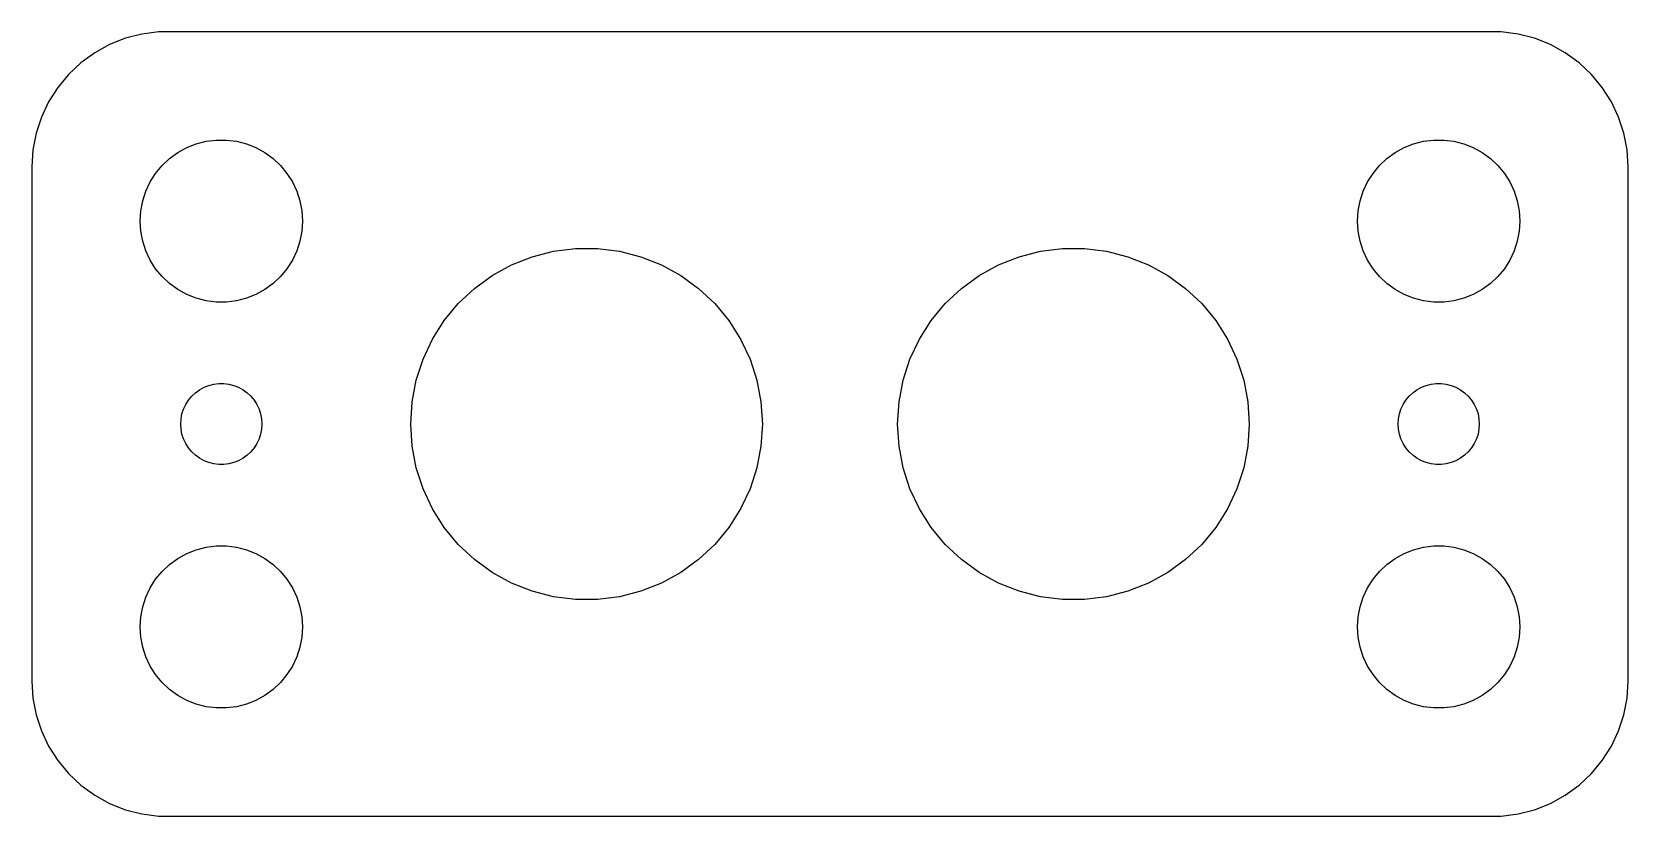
# Model space of a CAD drawing. Header units: metres. Extents: x -29.5 to 29.5, y -14.5 to 14.5.
import ezdxf

# ---------------------------------------------------------------- set-up
doc = ezdxf.new("R2010")
doc.units = ezdxf.units.M

msp = doc.modelspace()

# ---------------------------------------------------------------- linework, layer by layer
for p, q in [((-26.0451, 14.2553), (-26.6289, 14.0241)), ((-25.4369, 14.4114), (-26.0451, 14.2553)), ((-24.8139, 14.4901), (-25.4369, 14.4114)), ((24.8139, 14.4901), (-24.8139, 14.4901)), ((25.4369, 14.4114), (24.8139, 14.4901)), ((26.0451, 14.2553), (25.4369, 14.4114)), ((26.6289, 14.0241), (26.0451, 14.2553)), ((-27.1791, 13.7216), (-27.6871, 13.3526)), ((-26.6289, 14.0241), (-27.1791, 13.7216)), ((27.1791, 13.7216), (26.6289, 14.0241)), ((27.6871, 13.3526), (27.1791, 13.7216)), ((-27.6871, 13.3526), (-28.1448, 12.9227)), ((28.1448, 12.9227), (27.6871, 13.3526)), ((-28.5451, 12.4389), (-28.8815, 11.9088)), ((-28.1448, 12.9227), (-28.5451, 12.4389)), ((28.5451, 12.4389), (28.1448, 12.9227)), ((28.8815, 11.9088), (28.5451, 12.4389)), ((-28.8815, 11.9088), (-29.1489, 11.3406)), ((29.1489, 11.3406), (28.8815, 11.9088)), ((-29.1489, 11.3406), (-29.3429, 10.7434)), ((29.3429, 10.7434), (29.1489, 11.3406)), ((-29.3429, 10.7434), (-29.4606, 10.1267)), ((29.4606, 10.1267), (29.3429, 10.7434)), ((-29.4606, 10.1267), (-29.5, 9.5)), ((-24.4123, 9.81154), (-24.1075, 10.033)), ((-24.1075, 10.033), (-23.7773, 10.2145)), ((-23.7773, 10.2145), (-23.427, 10.3532)), ((-23.427, 10.3532), (-23.0621, 10.4469)), ((-23.0621, 10.4469), (-22.6884, 10.4941)), ((-22.6884, 10.4941), (-22.3116, 10.4941)), ((-22.3116, 10.4941), (-21.9379, 10.4469)), ((-21.9379, 10.4469), (-21.5729, 10.3532)), ((-21.5729, 10.3532), (-21.2227, 10.2145)), ((-21.2227, 10.2145), (-20.8925, 10.033)), ((-20.8925, 10.033), (-20.5877, 9.81154)), ((20.5877, 9.81154), (20.8925, 10.033)), ((20.8925, 10.033), (21.2227, 10.2145)), ((21.2227, 10.2145), (21.5729, 10.3532)), ((21.5729, 10.3532), (21.9379, 10.4469)), ((21.9379, 10.4469), (22.3116, 10.4941)), ((22.3116, 10.4941), (22.6884, 10.4941)), ((22.6884, 10.4941), (23.0621, 10.4469)), ((23.0621, 10.4469), (23.427, 10.3532)), ((23.427, 10.3532), (23.7773, 10.2145)), ((23.7773, 10.2145), (24.1075, 10.033)), ((24.1075, 10.033), (24.4123, 9.81154)), ((29.5, 9.5), (29.4606, 10.1267)), ((-29.5, 9.5), (-29.5, -9.5)), ((-24.927, 9.26335), (-24.6869, 9.55363)), ((-24.6869, 9.55363), (-24.4123, 9.81154)), ((-20.5877, 9.81154), (-20.3131, 9.55363)), ((-20.3131, 9.55363), (-20.0729, 9.26335)), ((20.0729, 9.26335), (20.3131, 9.55363)), ((20.3131, 9.55363), (20.5877, 9.81154)), ((24.4123, 9.81154), (24.6869, 9.55363)), ((24.6869, 9.55363), (24.927, 9.26335)), ((29.5, -9.5), (29.5, 9.5)), ((-25.2893, 8.60437), (-25.1289, 8.94525)), ((-25.1289, 8.94525), (-24.927, 9.26335)), ((-20.0729, 9.26335), (-19.8711, 8.94525)), ((-19.8711, 8.94525), (-19.7107, 8.60437)), ((19.7107, 8.60437), (19.8711, 8.94525)), ((19.8711, 8.94525), (20.0729, 9.26335)), ((24.927, 9.26335), (25.1289, 8.94525)), ((25.1289, 8.94525), (25.2893, 8.60437)), ((-25.4057, 8.24606), (-25.2893, 8.60437)), ((-19.7107, 8.60437), (-19.5942, 8.24606)), ((19.5942, 8.24606), (19.7107, 8.60437)), ((25.2893, 8.60437), (25.4057, 8.24606)), ((-25.5, 7.5), (-25.4763, 7.87599)), ((-25.4763, 7.87599), (-25.4057, 8.24606)), ((-19.5942, 8.24606), (-19.5237, 7.87599)), ((-19.5237, 7.87599), (-19.5, 7.5)), ((19.5, 7.5), (19.5237, 7.87599)), ((19.5237, 7.87599), (19.5942, 8.24606)), ((25.4057, 8.24606), (25.4763, 7.87599)), ((25.4763, 7.87599), (25.5, 7.5)), ((-25.4763, 7.12399), (-25.5, 7.5)), ((-25.4057, 6.75392), (-25.4763, 7.12399)), ((-19.5237, 7.12399), (-19.5942, 6.75392)), ((-19.5, 7.5), (-19.5237, 7.12399)), ((19.5237, 7.12399), (19.5, 7.5)), ((19.5942, 6.75392), (19.5237, 7.12399)), ((25.4763, 7.12399), (25.4057, 6.75392)), ((25.5, 7.5), (25.4763, 7.12399)), ((-25.2893, 6.39561), (-25.4057, 6.75392)), ((-19.5942, 6.75392), (-19.7107, 6.39561)), ((19.7107, 6.39561), (19.5942, 6.75392)), ((25.4057, 6.75392), (25.2893, 6.39561)), ((-25.1289, 6.05473), (-25.2893, 6.39561)), ((-24.927, 5.73663), (-25.1289, 6.05473)), ((-19.8711, 6.05473), (-20.0729, 5.73663)), ((-19.7107, 6.39561), (-19.8711, 6.05473)), ((-11.7676, 5.88136), (-11.0086, 6.18185)), ((-11.0086, 6.18185), (-10.218, 6.38486)), ((-10.218, 6.38486), (-9.40813, 6.48717)), ((-9.40813, 6.48717), (-8.59186, 6.48717)), ((-8.59186, 6.48717), (-7.78201, 6.38486)), ((-7.78201, 6.38486), (-6.99138, 6.18185)), ((-6.99138, 6.18185), (-6.23242, 5.88136)), ((6.23242, 5.88136), (6.99138, 6.18185)), ((6.99138, 6.18185), (7.78201, 6.38486)), ((7.78201, 6.38486), (8.59186, 6.48717)), ((8.59186, 6.48717), (9.40813, 6.48717)), ((9.40813, 6.48717), (10.218, 6.38486)), ((10.218, 6.38486), (11.0086, 6.18185)), ((11.0086, 6.18185), (11.7676, 5.88136)), ((19.8711, 6.05473), (19.7107, 6.39561)), ((20.0729, 5.73663), (19.8711, 6.05473)), ((25.1289, 6.05473), (24.927, 5.73663)), ((25.2893, 6.39561), (25.1289, 6.05473)), ((-24.6869, 5.44635), (-24.927, 5.73663)), ((-24.4123, 5.18845), (-24.6869, 5.44635)), ((-20.3131, 5.44635), (-20.5877, 5.18845)), ((-20.0729, 5.73663), (-20.3131, 5.44635)), ((-13.1432, 5.00833), (-12.4829, 5.48813)), ((-12.4829, 5.48813), (-11.7676, 5.88136)), ((-6.23242, 5.88136), (-5.51712, 5.48813)), ((-5.51712, 5.48813), (-4.85674, 5.00833)), ((4.85674, 5.00833), (5.51712, 5.48813)), ((5.51712, 5.48813), (6.23242, 5.88136)), ((11.7676, 5.88136), (12.4829, 5.48813)), ((12.4829, 5.48813), (13.1432, 5.00833)), ((20.3131, 5.44635), (20.0729, 5.73663)), ((20.5877, 5.18845), (20.3131, 5.44635)), ((24.6869, 5.44635), (24.4123, 5.18845)), ((24.927, 5.73663), (24.6869, 5.44635)), ((-24.1075, 4.96701), (-24.4123, 5.18845)), ((-23.7773, 4.78551), (-24.1075, 4.96701)), ((-23.427, 4.64682), (-23.7773, 4.78551)), ((-21.2227, 4.78551), (-21.5729, 4.64682)), ((-20.8925, 4.96701), (-21.2227, 4.78551)), ((-20.5877, 5.18845), (-20.8925, 4.96701)), ((-13.7383, 4.44955), (-13.1432, 5.00833)), ((-4.85674, 5.00833), (-4.2617, 4.44955)), ((4.2617, 4.44955), (4.85674, 5.00833)), ((13.1432, 5.00833), (13.7383, 4.44955)), ((20.8925, 4.96701), (20.5877, 5.18845)), ((21.2227, 4.78551), (20.8925, 4.96701)), ((21.5729, 4.64682), (21.2227, 4.78551)), ((23.7773, 4.78551), (23.427, 4.64682)), ((24.1075, 4.96701), (23.7773, 4.78551)), ((24.4123, 5.18845), (24.1075, 4.96701)), ((-23.0621, 4.55313), (-23.427, 4.64682)), ((-22.6884, 4.50591), (-23.0621, 4.55313)), ((-22.3116, 4.50591), (-22.6884, 4.50591)), ((-21.9379, 4.55313), (-22.3116, 4.50591)), ((-21.5729, 4.64682), (-21.9379, 4.55313)), ((-14.2586, 3.8206), (-13.7383, 4.44955)), ((-4.2617, 4.44955), (-3.74138, 3.8206)), ((3.74138, 3.8206), (4.2617, 4.44955)), ((13.7383, 4.44955), (14.2586, 3.8206)), ((21.9379, 4.55313), (21.5729, 4.64682)), ((22.3116, 4.50591), (21.9379, 4.55313)), ((22.6884, 4.50591), (22.3116, 4.50591)), ((23.0621, 4.55313), (22.6884, 4.50591)), ((23.427, 4.64682), (23.0621, 4.55313)), ((-14.696, 3.13139), (-14.2586, 3.8206)), ((-3.74138, 3.8206), (-3.304, 3.13139)), ((3.304, 3.13139), (3.74138, 3.8206)), ((14.2586, 3.8206), (14.696, 3.13139)), ((-15.0435, 2.39281), (-14.696, 3.13139)), ((-3.304, 3.13139), (-2.95645, 2.39281)), ((2.95645, 2.39281), (3.304, 3.13139)), ((14.696, 3.13139), (15.0435, 2.39281)), ((-15.2958, 1.61647), (-15.0435, 2.39281)), ((-2.95645, 2.39281), (-2.70421, 1.61647)), ((2.70421, 1.61647), (2.95645, 2.39281)), ((15.0435, 2.39281), (15.2958, 1.61647)), ((-23.4561, 1.15576), (-23.3037, 1.26648)), ((-23.3037, 1.26648), (-23.1387, 1.35724)), ((-23.1387, 1.35724), (-22.9635, 1.42657)), ((-22.9635, 1.42657), (-22.7811, 1.47342)), ((-22.7811, 1.47342), (-22.5942, 1.49704)), ((-22.5942, 1.49704), (-22.4058, 1.49704)), ((-22.4058, 1.49704), (-22.2189, 1.47342)), ((-22.2189, 1.47342), (-22.0365, 1.42657)), ((-22.0365, 1.42657), (-21.8613, 1.35724)), ((-21.8613, 1.35724), (-21.6963, 1.26648)), ((-21.6963, 1.26648), (-21.5439, 1.15576)), ((-15.4487, 0.814651), (-15.2958, 1.61647)), ((-2.70421, 1.61647), (-2.55125, 0.814651)), ((2.55125, 0.814651), (2.70421, 1.61647)), ((15.2958, 1.61647), (15.4487, 0.814651)), ((21.5439, 1.15576), (21.6963, 1.26648)), ((21.6963, 1.26648), (21.8613, 1.35724)), ((21.8613, 1.35724), (22.0365, 1.42657)), ((22.0365, 1.42657), (22.2189, 1.47342)), ((22.2189, 1.47342), (22.4058, 1.49704)), ((22.4058, 1.49704), (22.5942, 1.49704)), ((22.5942, 1.49704), (22.7811, 1.47342)), ((22.7811, 1.47342), (22.9635, 1.42657)), ((22.9635, 1.42657), (23.1387, 1.35724)), ((23.1387, 1.35724), (23.3037, 1.26648)), ((23.3037, 1.26648), (23.4561, 1.15576)), ((-23.8947, 0.552185), (-23.8145, 0.722626)), ((-23.8145, 0.722626), (-23.7135, 0.881668)), ((-23.7135, 0.881668), (-23.5934, 1.02681)), ((-23.5934, 1.02681), (-23.4561, 1.15576)), ((-21.5439, 1.15576), (-21.4065, 1.02681)), ((-21.4065, 1.02681), (-21.2865, 0.881668)), ((-21.2865, 0.881668), (-21.1855, 0.722626)), ((-21.1855, 0.722626), (-21.1053, 0.552185)), ((-15.5, 0), (-15.4487, 0.814651)), ((-2.55125, 0.814651), (-2.5, 0)), ((2.5, 0), (2.55125, 0.814651)), ((15.4487, 0.814651), (15.5, 0)), ((21.1053, 0.552185), (21.1855, 0.722626)), ((21.1855, 0.722626), (21.2865, 0.881668)), ((21.2865, 0.881668), (21.4065, 1.02681)), ((21.4065, 1.02681), (21.5439, 1.15576)), ((23.4561, 1.15576), (23.5934, 1.02681)), ((23.5934, 1.02681), (23.7135, 0.881668)), ((23.7135, 0.881668), (23.8145, 0.722626)), ((23.8145, 0.722626), (23.8947, 0.552185)), ((-24, 0), (-23.9882, 0.187988)), ((-23.9882, -0.187988), (-24, 0)), ((-23.9882, 0.187988), (-23.9529, 0.373032)), ((-23.9529, 0.373032), (-23.8947, 0.552185)), ((-21.1053, 0.552185), (-21.0471, 0.373032)), ((-21.0471, 0.373032), (-21.0118, 0.187988)), ((-21.0118, 0.187988), (-21, 0)), ((-21, 0), (-21.0118, -0.187988)), ((-15.4487, -0.814651), (-15.5, 0)), ((-2.5, 0), (-2.55125, -0.814651)), ((2.55125, -0.814651), (2.5, 0)), ((15.5, 0), (15.4487, -0.814651)), ((21, 0), (21.0118, 0.187988)), ((21.0118, -0.187988), (21, 0)), ((21.0118, 0.187988), (21.0471, 0.373032)), ((21.0471, 0.373032), (21.1053, 0.552185)), ((23.8947, 0.552185), (23.9529, 0.373032)), ((23.9529, 0.373032), (23.9882, 0.187988)), ((23.9882, 0.187988), (24, 0)), ((24, 0), (23.9882, -0.187988)), ((-23.9529, -0.373032), (-23.9882, -0.187988)), ((-23.8947, -0.552185), (-23.9529, -0.373032)), ((-23.8145, -0.722626), (-23.8947, -0.552185)), ((-21.1053, -0.552185), (-21.1855, -0.722626)), ((-21.0471, -0.373032), (-21.1053, -0.552185)), ((-21.0118, -0.187988), (-21.0471, -0.373032)), ((21.0471, -0.373032), (21.0118, -0.187988)), ((21.1053, -0.552185), (21.0471, -0.373032)), ((21.1855, -0.722626), (21.1053, -0.552185)), ((23.8947, -0.552185), (23.8145, -0.722626)), ((23.9529, -0.373032), (23.8947, -0.552185)), ((23.9882, -0.187988), (23.9529, -0.373032)), ((-23.7135, -0.881668), (-23.8145, -0.722626)), ((-23.5934, -1.02681), (-23.7135, -0.881668)), ((-23.4561, -1.15576), (-23.5934, -1.02681)), ((-23.3037, -1.26648), (-23.4561, -1.15576)), ((-21.5439, -1.15576), (-21.6963, -1.26648)), ((-21.4065, -1.02681), (-21.5439, -1.15576)), ((-21.2865, -0.881668), (-21.4065, -1.02681)), ((-21.1855, -0.722626), (-21.2865, -0.881668)), ((-15.2958, -1.61647), (-15.4487, -0.814651)), ((-2.55125, -0.814651), (-2.70421, -1.61647)), ((2.70421, -1.61647), (2.55125, -0.814651)), ((15.4487, -0.814651), (15.2958, -1.61647)), ((21.2865, -0.881668), (21.1855, -0.722626)), ((21.4065, -1.02681), (21.2865, -0.881668)), ((21.5439, -1.15576), (21.4065, -1.02681)), ((21.6963, -1.26648), (21.5439, -1.15576)), ((23.4561, -1.15576), (23.3037, -1.26648)), ((23.5934, -1.02681), (23.4561, -1.15576)), ((23.7135, -0.881668), (23.5934, -1.02681)), ((23.8145, -0.722626), (23.7135, -0.881668)), ((-23.1387, -1.35724), (-23.3037, -1.26648)), ((-22.9635, -1.42657), (-23.1387, -1.35724)), ((-22.7811, -1.47342), (-22.9635, -1.42657)), ((-22.5942, -1.49704), (-22.7811, -1.47342)), ((-22.4058, -1.49704), (-22.5942, -1.49704)), ((-22.2189, -1.47342), (-22.4058, -1.49704)), ((-22.0365, -1.42657), (-22.2189, -1.47342)), ((-21.8613, -1.35724), (-22.0365, -1.42657)), ((-21.6963, -1.26648), (-21.8613, -1.35724)), ((-15.0435, -2.39281), (-15.2958, -1.61647)), ((-2.70421, -1.61647), (-2.95645, -2.39281)), ((2.95645, -2.39281), (2.70421, -1.61647)), ((15.2958, -1.61647), (15.0435, -2.39281)), ((21.8613, -1.35724), (21.6963, -1.26648)), ((22.0365, -1.42657), (21.8613, -1.35724)), ((22.2189, -1.47342), (22.0365, -1.42657)), ((22.4058, -1.49704), (22.2189, -1.47342)), ((22.5942, -1.49704), (22.4058, -1.49704)), ((22.7811, -1.47342), (22.5942, -1.49704)), ((22.9635, -1.42657), (22.7811, -1.47342)), ((23.1387, -1.35724), (22.9635, -1.42657)), ((23.3037, -1.26648), (23.1387, -1.35724)), ((-14.696, -3.13139), (-15.0435, -2.39281)), ((-2.95645, -2.39281), (-3.304, -3.13139)), ((3.304, -3.13139), (2.95645, -2.39281)), ((15.0435, -2.39281), (14.696, -3.13139)), ((-14.2586, -3.8206), (-14.696, -3.13139)), ((-3.304, -3.13139), (-3.74138, -3.8206)), ((3.74138, -3.8206), (3.304, -3.13139)), ((14.696, -3.13139), (14.2586, -3.8206)), ((-13.7383, -4.44955), (-14.2586, -3.8206)), ((-3.74138, -3.8206), (-4.2617, -4.44955)), ((4.2617, -4.44955), (3.74138, -3.8206)), ((14.2586, -3.8206), (13.7383, -4.44955)), ((-23.7773, -4.78551), (-23.427, -4.64682)), ((-23.427, -4.64682), (-23.0621, -4.55313)), ((-23.0621, -4.55313), (-22.6884, -4.50591)), ((-22.6884, -4.50591), (-22.3116, -4.50591)), ((-22.3116, -4.50591), (-21.9379, -4.55313)), ((-21.9379, -4.55313), (-21.5729, -4.64682)), ((-21.5729, -4.64682), (-21.2227, -4.78551)), ((-13.1432, -5.00833), (-13.7383, -4.44955)), ((-4.2617, -4.44955), (-4.85674, -5.00833)), ((4.85674, -5.00833), (4.2617, -4.44955)), ((13.7383, -4.44955), (13.1432, -5.00833)), ((21.2227, -4.78551), (21.5729, -4.64682)), ((21.5729, -4.64682), (21.9379, -4.55313)), ((21.9379, -4.55313), (22.3116, -4.50591)), ((22.3116, -4.50591), (22.6884, -4.50591)), ((22.6884, -4.50591), (23.0621, -4.55313)), ((23.0621, -4.55313), (23.427, -4.64682)), ((23.427, -4.64682), (23.7773, -4.78551)), ((-24.6869, -5.44635), (-24.4123, -5.18845)), ((-24.4123, -5.18845), (-24.1075, -4.96701)), ((-24.1075, -4.96701), (-23.7773, -4.78551)), ((-21.2227, -4.78551), (-20.8925, -4.96701)), ((-20.8925, -4.96701), (-20.5877, -5.18845)), ((-20.5877, -5.18845), (-20.3131, -5.44635)), ((-12.4829, -5.48813), (-13.1432, -5.00833)), ((-4.85674, -5.00833), (-5.51712, -5.48813)), ((5.51712, -5.48813), (4.85674, -5.00833)), ((13.1432, -5.00833), (12.4829, -5.48813)), ((20.3131, -5.44635), (20.5877, -5.18845)), ((20.5877, -5.18845), (20.8925, -4.96701)), ((20.8925, -4.96701), (21.2227, -4.78551)), ((23.7773, -4.78551), (24.1075, -4.96701)), ((24.1075, -4.96701), (24.4123, -5.18845)), ((24.4123, -5.18845), (24.6869, -5.44635)), ((-25.1289, -6.05473), (-24.927, -5.73663)), ((-24.927, -5.73663), (-24.6869, -5.44635)), ((-20.3131, -5.44635), (-20.0729, -5.73663)), ((-20.0729, -5.73663), (-19.8711, -6.05473)), ((-11.7676, -5.88136), (-12.4829, -5.48813)), ((-11.0086, -6.18185), (-11.7676, -5.88136)), ((-6.23242, -5.88136), (-6.99138, -6.18185)), ((-5.51712, -5.48813), (-6.23242, -5.88136)), ((6.23242, -5.88136), (5.51712, -5.48813)), ((6.99138, -6.18185), (6.23242, -5.88136)), ((11.7676, -5.88136), (11.0086, -6.18185)), ((12.4829, -5.48813), (11.7676, -5.88136)), ((19.8711, -6.05473), (20.0729, -5.73663)), ((20.0729, -5.73663), (20.3131, -5.44635)), ((24.6869, -5.44635), (24.927, -5.73663)), ((24.927, -5.73663), (25.1289, -6.05473)), ((-25.4057, -6.75392), (-25.2893, -6.39561)), ((-25.2893, -6.39561), (-25.1289, -6.05473)), ((-19.8711, -6.05473), (-19.7107, -6.39561)), ((-19.7107, -6.39561), (-19.5942, -6.75392)), ((-10.218, -6.38486), (-11.0086, -6.18185)), ((-9.40813, -6.48717), (-10.218, -6.38486)), ((-8.59186, -6.48717), (-9.40813, -6.48717)), ((-7.78201, -6.38486), (-8.59186, -6.48717)), ((-6.99138, -6.18185), (-7.78201, -6.38486)), ((7.78201, -6.38486), (6.99138, -6.18185)), ((8.59186, -6.48717), (7.78201, -6.38486)), ((9.40813, -6.48717), (8.59186, -6.48717)), ((10.218, -6.38486), (9.40813, -6.48717)), ((11.0086, -6.18185), (10.218, -6.38486)), ((19.5942, -6.75392), (19.7107, -6.39561)), ((19.7107, -6.39561), (19.8711, -6.05473)), ((25.1289, -6.05473), (25.2893, -6.39561)), ((25.2893, -6.39561), (25.4057, -6.75392)), ((-25.4763, -7.12399), (-25.4057, -6.75392)), ((-19.5942, -6.75392), (-19.5237, -7.12399)), ((19.5237, -7.12399), (19.5942, -6.75392)), ((25.4057, -6.75392), (25.4763, -7.12399)), ((-25.5, -7.5), (-25.4763, -7.12399)), ((-25.4763, -7.87599), (-25.5, -7.5)), ((-19.5237, -7.12399), (-19.5, -7.5)), ((-19.5, -7.5), (-19.5237, -7.87599)), ((19.5, -7.5), (19.5237, -7.12399)), ((19.5237, -7.87599), (19.5, -7.5)), ((25.4763, -7.12399), (25.5, -7.5)), ((25.5, -7.5), (25.4763, -7.87599)), ((-25.4057, -8.24606), (-25.4763, -7.87599)), ((-25.2893, -8.60437), (-25.4057, -8.24606)), ((-19.5942, -8.24606), (-19.7107, -8.60437)), ((-19.5237, -7.87599), (-19.5942, -8.24606)), ((19.5942, -8.24606), (19.5237, -7.87599)), ((19.7107, -8.60437), (19.5942, -8.24606)), ((25.4057, -8.24606), (25.2893, -8.60437)), ((25.4763, -7.87599), (25.4057, -8.24606)), ((-25.1289, -8.94525), (-25.2893, -8.60437)), ((-19.7107, -8.60437), (-19.8711, -8.94525)), ((19.8711, -8.94525), (19.7107, -8.60437)), ((25.2893, -8.60437), (25.1289, -8.94525)), ((-24.927, -9.26335), (-25.1289, -8.94525)), ((-24.6869, -9.55363), (-24.927, -9.26335)), ((-20.0729, -9.26335), (-20.3131, -9.55363)), ((-19.8711, -8.94525), (-20.0729, -9.26335)), ((20.0729, -9.26335), (19.8711, -8.94525)), ((20.3131, -9.55363), (20.0729, -9.26335)), ((24.927, -9.26335), (24.6869, -9.55363)), ((25.1289, -8.94525), (24.927, -9.26335)), ((-29.5, -9.5), (-29.4606, -10.1267)), ((-24.4123, -9.81154), (-24.6869, -9.55363)), ((-24.1075, -10.033), (-24.4123, -9.81154)), ((-20.5877, -9.81154), (-20.8925, -10.033)), ((-20.3131, -9.55363), (-20.5877, -9.81154)), ((20.5877, -9.81154), (20.3131, -9.55363)), ((20.8925, -10.033), (20.5877, -9.81154)), ((24.4123, -9.81154), (24.1075, -10.033)), ((24.6869, -9.55363), (24.4123, -9.81154)), ((29.4606, -10.1267), (29.5, -9.5)), ((-29.4606, -10.1267), (-29.3429, -10.7434)), ((-23.7773, -10.2145), (-24.1075, -10.033)), ((-23.427, -10.3532), (-23.7773, -10.2145)), ((-23.0621, -10.4469), (-23.427, -10.3532)), ((-22.6884, -10.4941), (-23.0621, -10.4469)), ((-22.3116, -10.4941), (-22.6884, -10.4941)), ((-21.9379, -10.4469), (-22.3116, -10.4941)), ((-21.5729, -10.3532), (-21.9379, -10.4469)), ((-21.2227, -10.2145), (-21.5729, -10.3532)), ((-20.8925, -10.033), (-21.2227, -10.2145)), ((21.2227, -10.2145), (20.8925, -10.033)), ((21.5729, -10.3532), (21.2227, -10.2145)), ((21.9379, -10.4469), (21.5729, -10.3532)), ((22.3116, -10.4941), (21.9379, -10.4469)), ((22.6884, -10.4941), (22.3116, -10.4941)), ((23.0621, -10.4469), (22.6884, -10.4941)), ((23.427, -10.3532), (23.0621, -10.4469)), ((23.7773, -10.2145), (23.427, -10.3532)), ((24.1075, -10.033), (23.7773, -10.2145)), ((29.3429, -10.7434), (29.4606, -10.1267)), ((-29.3429, -10.7434), (-29.1489, -11.3406)), ((29.1489, -11.3406), (29.3429, -10.7434)), ((-29.1489, -11.3406), (-28.8815, -11.9088)), ((28.8815, -11.9088), (29.1489, -11.3406)), ((-28.8815, -11.9088), (-28.5451, -12.4389)), ((28.5451, -12.4389), (28.8815, -11.9088)), ((-28.5451, -12.4389), (-28.1448, -12.9227)), ((-28.1448, -12.9227), (-27.6871, -13.3526)), ((27.6871, -13.3526), (28.1448, -12.9227)), ((28.1448, -12.9227), (28.5451, -12.4389)), ((-27.6871, -13.3526), (-27.1791, -13.7216)), ((27.1791, -13.7216), (27.6871, -13.3526)), ((-27.1791, -13.7216), (-26.6289, -14.0241)), ((-26.6289, -14.0241), (-26.0451, -14.2553)), ((26.0451, -14.2553), (26.6289, -14.0241)), ((26.6289, -14.0241), (27.1791, -13.7216)), ((-26.0451, -14.2553), (-25.4369, -14.4114)), ((-25.4369, -14.4114), (-24.8139, -14.4901)), ((-24.8139, -14.4901), (24.8139, -14.4901)), ((24.8139, -14.4901), (25.4369, -14.4114)), ((25.4369, -14.4114), (26.0451, -14.2553))]:
    msp.add_line(p, q)

doc.saveas('drawing.dxf')
